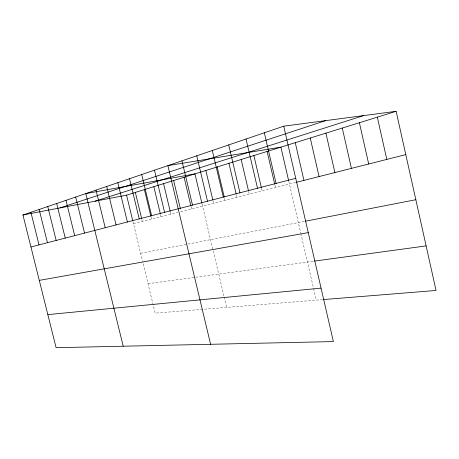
<?xml version="1.0" encoding="UTF-8"?>
<svg xmlns="http://www.w3.org/2000/svg" width="459" height="459" viewBox="0 0 459 459"><rect width="100%" height="100%" fill="white"/><g stroke="black" fill="none" stroke-linecap="round" stroke-linejoin="round"><path stroke-width="0.34" stroke-dasharray="2.29 1.72" d="M133.449 223.579L177.65 212.385M295.653 182.498L181.047 211.524L180.553 209.453M140.643 253.259L304.615 221.358M148.028 283.714L313.801 261.177M322.671 299.624L155.159 313.153L142.657 261.573M141.831 219.264L142.33 221.33M132.944 221.496L142.491 260.878M170.358 212.029L170.851 214.106M160.512 214.508L161.017 216.596M151.017 216.952L151.51 219.006M191.122 206.785L191.61 208.845M212.947 200.485L213.607 203.274M202.086 204.02L223.992 296.302M224.158 296.99L226.626 307.381M236.46 195.282L236.947 197.364M224.566 198.288L225.059 200.376M261.498 188.201L262.146 190.984M248.652 191.46L249.3 194.237M288.791 181.288L300.697 232.799M300.852 233.482L313.434 287.908M313.589 288.591L316.262 300.14M274.866 184.816L275.509 187.599"/><path stroke-width="0.69" d="M283.714 126.185L333.383 341.588L56.101 347.692L22.95 214.996L283.714 126.185L396.14 111.307L436.05 290.467L323.383 299.566M59.94 207.91L325.62 120.637M95.053 201.185L363.551 115.616M22.95 214.996L126.558 195.155L396.14 111.307M30.942 246.988L295.739 178.339M296.342 182.321L405.785 154.603M305.315 221.221L415.837 199.717M39.285 280.374L308.259 232.615M314.507 261.085L426.124 245.909M47.839 314.616L321.053 288.12M39.164 209.47L47.432 242.713M30.902 212.287L39.032 244.894M56.686 203.503L65.247 238.095M47.753 206.544L56.164 240.447M123.207 346.218L85.787 193.595L194.932 173.886L201.92 203.331M75.683 197.037L84.548 233.092M65.993 200.336L74.697 235.645M106.7 186.469L116.07 224.921M96.023 190.106L105.22 227.733M135.342 192.419L141.665 218.576M129.507 178.7L139.238 218.914M126.558 195.155L132.777 220.808M117.848 182.671L127.395 221.984M163.553 183.646L170.191 211.335M154.482 170.197L164.603 212.333M153.822 186.675L160.346 213.814M141.705 174.546L151.625 215.701M144.424 189.596L150.85 216.269M181.953 160.839L192.493 205.104M184.088 177.26L190.955 206.102M173.634 180.507L180.387 208.765M210.606 344.29L167.885 165.63L280.897 147.15L288.625 180.588M205.85 170.49L212.781 199.791M196.745 155.802L207.508 201.214M228.714 144.912L239.954 192.803M228.943 163.306L236.133 193.887M217.182 166.967L224.239 196.894M212.31 150.5L223.303 197.118M253.884 155.549L261.337 187.507M246.03 139.014L257.522 188.247M241.17 159.502L248.485 190.76M264.332 132.783L276.089 183.434M267.115 151.436L274.706 184.122M295.263 142.68L303.944 180.398M325.907 133.15L334.886 172.561M310.255 138.016L319.08 176.56M342.276 128.061L351.41 168.373M377.332 117.154L386.805 159.411M359.397 122.731L368.697 163.995"/></g></svg>
